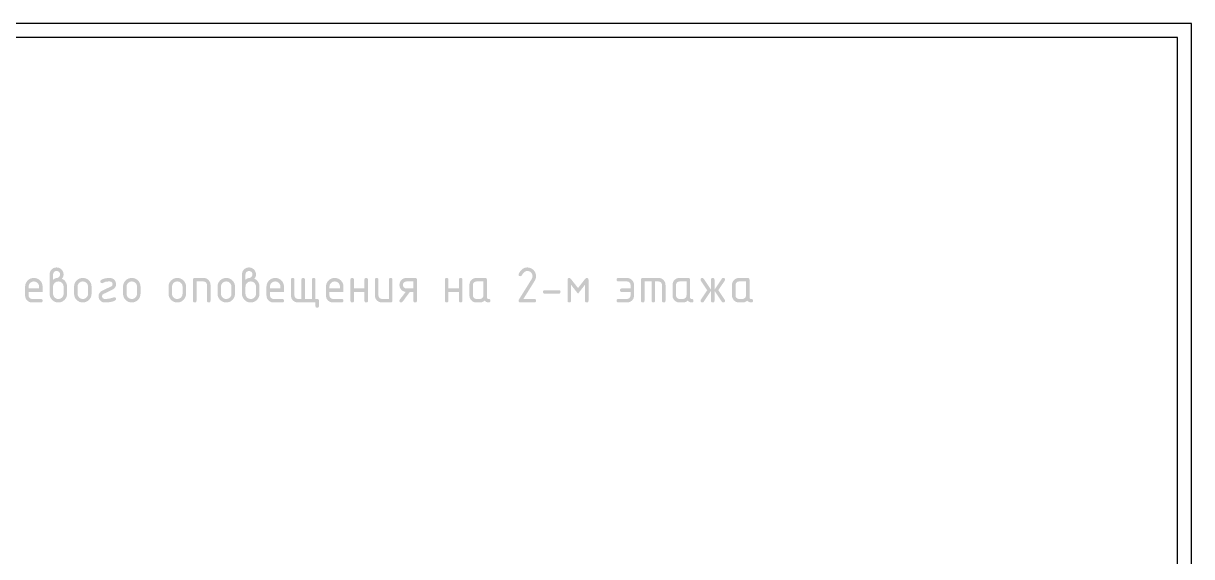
# Model space of a CAD drawing. Header units: millimetres. Extents: x 0 to 420, y 0 to 297.
# Drawn here: x 276.6 to 420.1, y 231.5 to 296.9 of the extents above; entities that cross this region are included whole.
import ezdxf

# ---------------------------------------------------------------- set-up
doc = ezdxf.new("R2010")
doc.units = ezdxf.units.MM
doc.layers.get('0').update_dxf_attribs({"linetype": 'CONTINUOUS'})

msp = doc.modelspace()

# ---------------------------------------------------------------- hatches: boundary and pattern name
at = {"true_color": 0x000007}
h = msp.add_hatch(color=0, dxfattribs=at)
h.paths.add_polyline_path([(280.23468, 265.471891), (280.368402, 265.565624), (280.496645, 265.632639), (280.619308, 265.672887), (280.736286, 265.686314), (280.864788, 265.723659), (280.983782, 265.836245), (281.066878, 265.976047), (281.094576, 266.116262), (281.06357, 266.283694), (280.970553, 266.422186), (280.83206, 266.515204), (280.664628, 266.54621), (280.498781, 266.514791), (280.359806, 266.420533), (280.265824, 266.281627), (280.23468, 266.116262)], flags=0)
h.paths.add_polyline_path([(281.308999, 265.598671), (281.449447, 265.527478), (281.574754, 265.437992), (281.684867, 265.330315), (281.779737, 265.204552), (281.855787, 265.066154), (281.910237, 264.921296), (281.942983, 264.769927), (281.953921, 264.611995), (281.953921, 263.752651), (281.934284, 263.536419), (281.875373, 263.337448), (281.777187, 263.155633), (281.639728, 262.990871), (281.474372, 262.854136), (281.292531, 262.756467), (281.094257, 262.697866), (280.879602, 262.678332), (280.663371, 262.697969), (280.464399, 262.75688), (280.282584, 262.855066), (280.117823, 262.992525), (279.981087, 263.157803), (279.883418, 263.339515), (279.824817, 263.537763), (279.805284, 263.752651), (279.805284, 266.116262), (279.820898, 266.289895), (279.867778, 266.449472), (279.945973, 266.594992), (280.055535, 266.726457), (280.187526, 266.835383), (280.333003, 266.91325), (280.49202, 266.960009), (280.664628, 266.975607), (280.837951, 266.959906), (280.997424, 266.912837), (281.143049, 266.834452), (281.274824, 266.724804), (281.383749, 266.592822), (281.461617, 266.447405), (281.508375, 266.288551), (281.523973, 266.116262), (281.510537, 265.961749), (281.470229, 265.82398), (281.40305, 265.702954)], flags=0)
h.paths.add_polyline_path([(281.523973, 263.752651), (281.523973, 264.611995), (281.512208, 264.740661), (281.476982, 264.85956), (281.418398, 264.96864), (281.33656, 265.067851), (281.237875, 265.150412), (281.128751, 265.209513), (281.009293, 265.245049), (280.879602, 265.256917), (280.749274, 265.245049), (280.629488, 265.209513), (280.520244, 265.150412), (280.421542, 265.067851), (280.33979, 264.96864), (280.281396, 264.85956), (280.246359, 264.740661), (280.23468, 264.611995), (280.23468, 263.752651), (280.246359, 263.622642), (280.281396, 263.503019), (280.33979, 263.393836), (280.421542, 263.295142), (280.520244, 263.21339), (280.629488, 263.154996), (280.749274, 263.119959), (280.879602, 263.10828), (281.009293, 263.120062), (281.128751, 263.155409), (281.237875, 263.21432), (281.33656, 263.296796), (281.418398, 263.396006), (281.476982, 263.505086), (281.512208, 263.623985)], flags=0)
h = msp.add_hatch(color=0, dxfattribs=at)
h.paths.add_polyline_path([(303.865951, 265.471891), (303.999672, 265.565624), (304.127916, 265.632639), (304.250578, 265.672887), (304.367556, 265.686314), (304.496058, 265.723659), (304.615052, 265.836245), (304.698148, 265.976047), (304.725846, 266.116262), (304.694841, 266.283694), (304.601823, 266.422186), (304.46333, 266.515204), (304.295898, 266.54621), (304.130052, 266.514791), (303.991076, 266.420533), (303.897094, 266.281627), (303.865951, 266.116262)], flags=0)
h.paths.add_polyline_path([(304.940269, 265.598671), (305.080717, 265.527478), (305.206024, 265.437992), (305.316138, 265.330315), (305.411007, 265.204552), (305.487057, 265.066154), (305.541507, 264.921296), (305.574253, 264.769927), (305.585191, 264.611995), (305.585191, 263.752651), (305.565554, 263.536419), (305.506643, 263.337448), (305.408458, 263.155633), (305.270998, 262.990871), (305.105642, 262.854136), (304.923802, 262.756467), (304.725528, 262.697866), (304.510872, 262.678332), (304.294641, 262.697969), (304.095669, 262.75688), (303.913855, 262.855066), (303.749093, 262.992525), (303.612357, 263.157803), (303.514689, 263.339515), (303.456088, 263.537763), (303.436554, 263.752651), (303.436554, 266.116262), (303.452169, 266.289895), (303.499048, 266.449472), (303.577243, 266.594992), (303.686806, 266.726457), (303.818796, 266.835383), (303.964274, 266.91325), (304.123291, 266.960009), (304.295898, 266.975607), (304.469221, 266.959906), (304.628695, 266.912837), (304.774319, 266.834452), (304.906094, 266.724804), (305.015019, 266.592822), (305.092887, 266.447405), (305.139645, 266.288551), (305.155243, 266.116262), (305.141807, 265.961749), (305.1015, 265.82398), (305.03432, 265.702954)], flags=0)
h.paths.add_polyline_path([(305.155243, 263.752651), (305.155243, 264.611995), (305.143478, 264.740661), (305.108252, 264.85956), (305.049668, 264.96864), (304.96783, 265.067851), (304.869145, 265.150412), (304.760022, 265.209513), (304.640563, 265.245049), (304.510872, 265.256917), (304.380544, 265.245049), (304.260758, 265.209513), (304.151514, 265.150412), (304.052813, 265.067851), (303.97106, 264.96864), (303.912666, 264.85956), (303.877629, 264.740661), (303.865951, 264.611995), (303.865951, 263.752651), (303.877629, 263.622642), (303.912666, 263.503019), (303.97106, 263.393836), (304.052813, 263.295142), (304.151514, 263.21339), (304.260758, 263.154996), (304.380544, 263.119959), (304.510872, 263.10828), (304.640563, 263.120062), (304.760022, 263.155409), (304.869145, 263.21432), (304.96783, 263.296796), (305.049668, 263.396006), (305.108252, 263.505086), (305.143478, 263.623985)], flags=0)
for points in [[(338.4776, 266.975607), (338.692255, 266.95597), (338.890529, 266.897058), (339.07237, 266.798873), (339.237726, 266.661414), (339.375185, 266.496058), (339.473371, 266.314217), (339.532282, 266.115943), (339.551919, 265.901288), (339.539637, 265.747912), (339.502861, 265.59371), (339.441693, 265.438681), (339.356237, 265.282824), (338.001901, 263.10828), (339.336945, 263.10828), (339.430996, 263.094844), (339.498175, 263.054537), (339.538483, 262.987357), (339.551919, 262.893306), (339.538483, 262.799255), (339.498175, 262.732076), (339.430996, 262.691768), (339.336945, 262.678332), (337.617704, 262.678332), (337.523739, 262.691768), (337.456749, 262.732076), (337.416631, 262.799255), (337.403282, 262.893306), (337.439111, 263.016778), (339.014484, 265.546305), (339.095099, 265.72111), (339.121971, 265.901288), (339.110102, 266.029954), (339.074566, 266.148853), (339.015466, 266.257933), (338.932904, 266.357143), (338.833702, 266.439705), (338.724682, 266.498805), (338.605947, 266.534342), (338.4776, 266.54621), (338.298472, 266.512414), (338.126476, 266.411024), (337.961508, 266.242042), (337.803464, 266.005468), (337.727741, 265.927333), (337.617704, 265.901288), (337.523739, 265.914724), (337.456749, 265.955032), (337.416631, 266.022211), (337.403282, 266.116262), (337.422574, 266.203905), (337.526599, 266.38472), (337.638582, 266.541447), (337.758523, 266.67408), (337.886422, 266.782612), (338.022279, 266.867038), (338.166095, 266.927349), (338.317868, 266.963541)], [(287.753452, 263.322703), (287.847503, 263.309276), (287.914682, 263.269028), (287.95499, 263.202013), (287.968426, 263.10828), (287.938247, 262.998037), (287.84771, 262.915906), (287.612901, 262.811813), (287.321919, 262.737588), (286.974817, 262.693129), (286.571646, 262.678332), (286.421164, 262.691992), (286.282258, 262.73304), (286.154927, 262.801581), (286.039172, 262.897716), (285.943037, 263.013471), (285.874497, 263.140802), (285.833448, 263.279708), (285.819789, 263.43019), (285.846574, 263.649806), (285.927, 263.836504), (286.061169, 263.990233), (286.249185, 264.110941), (287.36264, 264.647824), (287.439414, 264.697417), (287.494381, 264.761788), (287.527436, 264.840836), (287.538478, 264.934456), (287.514913, 265.057998), (287.44422, 265.162108), (287.34004, 265.233077), (287.216017, 265.256917), (287.044046, 265.254032), (286.896105, 265.245411), (286.772246, 265.231105), (286.672519, 265.211166), (286.518316, 265.157285), (286.350058, 265.067851), (286.249185, 265.041943), (286.169466, 265.058135), (286.099255, 265.106987), (286.050403, 265.176784), (286.034211, 265.256917), (286.062737, 265.362337), (286.148313, 265.445433), (286.356457, 265.550741), (286.603823, 265.626025), (286.890361, 265.671233), (287.216017, 265.686314), (287.366499, 265.672568), (287.505405, 265.63133), (287.632736, 265.562601), (287.748491, 265.466379), (287.844712, 265.35071), (287.913442, 265.223569), (287.95468, 265.084852), (287.968426, 264.934456), (287.941347, 264.714926), (287.860112, 264.528417), (287.72472, 264.374878), (287.535171, 264.254257), (286.431638, 263.723436), (286.351737, 263.671958), (286.294729, 263.605959), (286.260563, 263.525387), (286.249185, 263.43019), (286.27275, 263.306442), (286.343443, 263.202538), (286.447623, 263.131845), (286.571646, 263.10828), (286.876029, 263.120683), (287.160826, 263.15789), (287.42609, 263.219901), (287.671872, 263.306718)], [(297.422049, 262.893306), (297.422049, 265.471891), (297.435399, 265.565624), (297.475517, 265.632639), (297.542507, 265.672887), (297.636472, 265.686314), (298.711341, 265.686314), (298.883321, 265.670613), (299.042071, 265.623544), (299.187591, 265.54516), (299.319883, 265.435511), (299.429532, 265.303529), (299.507916, 265.158112), (299.554985, 264.999259), (299.570686, 264.826969), (299.570686, 262.893306), (299.55725, 262.799255), (299.516942, 262.732076), (299.449763, 262.691768), (299.355712, 262.678332), (299.261661, 262.691768), (299.194482, 262.732076), (299.154174, 262.799255), (299.140738, 262.893306), (299.140738, 264.826969), (299.109732, 264.994401), (299.016715, 265.132894), (298.878497, 265.225911), (298.711341, 265.256917), (297.851446, 265.256917), (297.851446, 262.893306), (297.83801, 262.799255), (297.797702, 262.732076), (297.730523, 262.691768), (297.636472, 262.678332), (297.542507, 262.691768), (297.475517, 262.732076), (297.435399, 262.799255)], [(312.459041, 262.678332), (310.310403, 262.678332), (310.136452, 262.693956), (309.976712, 262.740895), (309.83113, 262.819254), (309.699657, 262.929135), (309.590818, 263.061117), (309.513139, 263.206534), (309.46657, 263.365388), (309.451059, 263.537677), (309.451059, 265.471891), (309.464409, 265.565624), (309.504527, 265.632639), (309.571517, 265.672887), (309.665482, 265.686314), (309.759533, 265.672887), (309.826712, 265.632639), (309.86702, 265.565624), (309.880456, 265.471891), (309.880456, 263.537677), (309.912013, 263.373966), (310.007235, 263.23506), (310.146624, 263.139837), (310.310403, 263.10828), (310.740351, 263.10828), (310.740351, 265.471891), (310.753701, 265.565624), (310.793819, 265.632639), (310.860809, 265.672887), (310.954774, 265.686314), (311.048825, 265.672887), (311.116005, 265.632639), (311.156312, 265.565624), (311.169748, 265.471891), (311.169748, 263.10828), (312.029093, 263.10828), (312.029093, 265.471891), (312.042529, 265.565624), (312.082836, 265.632639), (312.150016, 265.672887), (312.244067, 265.686314), (312.338118, 265.672887), (312.405297, 265.632639), (312.445605, 265.565624), (312.459041, 265.471891), (312.459041, 263.10828), (312.674015, 263.10828), (312.768066, 263.094844), (312.835245, 263.054537), (312.875553, 262.987357), (312.888989, 262.893306), (312.888989, 262.248384), (312.875553, 262.154652), (312.835245, 262.087636), (312.768066, 262.047389), (312.674015, 262.033962), (312.579963, 262.047389), (312.512784, 262.087636), (312.472476, 262.154652), (312.459041, 262.248384)], [(317.188546, 263.967625), (317.188546, 262.893306), (317.17511, 262.799255), (317.134802, 262.732076), (317.067623, 262.691768), (316.973572, 262.678332), (316.879607, 262.691768), (316.812617, 262.732076), (316.772499, 262.799255), (316.759149, 262.893306), (316.759149, 265.471891), (316.772499, 265.565624), (316.812617, 265.632639), (316.879607, 265.672887), (316.973572, 265.686314), (317.067623, 265.672887), (317.134802, 265.632639), (317.17511, 265.565624), (317.188546, 265.471891), (317.188546, 264.397573), (318.477838, 264.397573), (318.477838, 265.471891), (318.491274, 265.565624), (318.531582, 265.632639), (318.598761, 265.672887), (318.692812, 265.686314), (318.786863, 265.672887), (318.854043, 265.632639), (318.89435, 265.565624), (318.907786, 265.471891), (318.907786, 262.893306), (318.89435, 262.799255), (318.854043, 262.732076), (318.786863, 262.691768), (318.692812, 262.678332), (318.598761, 262.691768), (318.531582, 262.732076), (318.491274, 262.799255), (318.477838, 262.893306), (318.477838, 263.967625)], [(321.915039, 265.471891), (321.915039, 262.893306), (321.901603, 262.799255), (321.861295, 262.732076), (321.794116, 262.691768), (321.700065, 262.678332), (320.625746, 262.678332), (320.451795, 262.693852), (320.292054, 262.740482), (320.146473, 262.818324), (320.015, 262.927482), (319.906161, 263.058946), (319.828482, 263.204467), (319.781913, 263.364044), (319.766402, 263.537677), (319.766402, 265.471891), (319.779751, 265.565624), (319.81987, 265.632639), (319.886859, 265.672887), (319.980824, 265.686314), (320.074876, 265.672887), (320.142055, 265.632639), (320.182363, 265.565624), (320.195798, 265.471891), (320.195798, 263.537677), (320.227355, 263.373966), (320.322578, 263.23506), (320.461966, 263.139837), (320.625746, 263.10828), (321.485091, 263.10828), (321.485091, 265.471891), (321.498527, 265.565624), (321.538834, 265.632639), (321.606014, 265.672887), (321.700065, 265.686314), (321.794116, 265.672887), (321.861295, 265.632639), (321.901603, 265.565624)], [(328.790806, 263.967625), (328.790806, 262.893306), (328.77737, 262.799255), (328.737063, 262.732076), (328.669883, 262.691768), (328.575832, 262.678332), (328.481867, 262.691768), (328.414877, 262.732076), (328.374759, 262.799255), (328.361409, 262.893306), (328.361409, 265.471891), (328.374759, 265.565624), (328.414877, 265.632639), (328.481867, 265.672887), (328.575832, 265.686314), (328.669883, 265.672887), (328.737063, 265.632639), (328.77737, 265.565624), (328.790806, 265.471891), (328.790806, 264.397573), (330.080099, 264.397573), (330.080099, 265.471891), (330.093534, 265.565624), (330.133842, 265.632639), (330.201021, 265.672887), (330.295073, 265.686314), (330.389124, 265.672887), (330.456303, 265.632639), (330.496611, 265.565624), (330.510047, 265.471891), (330.510047, 262.893306), (330.496611, 262.799255), (330.456303, 262.732076), (330.389124, 262.691768), (330.295073, 262.678332), (330.201021, 262.691768), (330.133842, 262.732076), (330.093534, 262.799255), (330.080099, 262.893306), (330.080099, 263.967625)], [(344.707079, 263.752651), (343.847183, 264.852877), (343.847183, 262.893306), (343.833747, 262.799255), (343.79344, 262.732076), (343.72626, 262.691768), (343.632209, 262.678332), (343.538244, 262.691768), (343.471254, 262.732076), (343.431136, 262.799255), (343.417787, 262.893306), (343.417787, 265.471891), (343.431136, 265.565624), (343.471254, 265.632639), (343.538244, 265.672887), (343.632209, 265.686314), (343.739696, 265.65207), (343.847183, 265.549613), (344.707079, 264.449387), (345.566424, 265.549613), (345.673911, 265.65207), (345.781398, 265.686314), (345.87513, 265.672887), (345.942146, 265.632639), (345.982393, 265.565624), (345.99582, 265.471891), (345.99582, 262.893306), (345.982393, 262.799255), (345.942146, 262.732076), (345.87513, 262.691768), (345.781398, 262.678332), (345.687347, 262.691768), (345.620167, 262.732076), (345.57986, 262.799255), (345.566424, 262.893306), (345.566424, 264.852877)], [(351.157649, 263.967625), (350.08333, 263.967625), (349.989279, 263.981061), (349.9221, 264.021368), (349.881792, 264.088548), (349.868356, 264.182599), (349.881792, 264.27665), (349.9221, 264.343829), (349.989279, 264.384137), (350.08333, 264.397573), (351.157649, 264.397573), (351.157649, 264.826969), (351.126643, 264.994401), (351.033625, 265.132894), (350.895408, 265.225911), (350.728252, 265.256917), (349.653382, 265.256917), (349.559417, 265.270353), (349.492427, 265.310661), (349.452309, 265.37784), (349.43896, 265.471891), (349.452309, 265.565624), (349.492427, 265.632639), (349.559417, 265.672887), (349.653382, 265.686314), (350.728252, 265.686314), (350.901575, 265.670716), (351.061048, 265.623958), (351.206673, 265.54609), (351.338447, 265.437165), (351.447373, 265.3057), (351.52524, 265.160179), (351.571999, 265.000602), (351.587597, 264.826969), (351.587597, 263.537677), (351.571999, 263.364044), (351.52524, 263.204467), (351.447373, 263.058946), (351.338447, 262.927482), (351.206673, 262.818324), (351.061048, 262.740482), (350.901575, 262.693852), (350.728252, 262.678332), (349.653382, 262.678332), (349.559417, 262.691768), (349.492427, 262.732076), (349.452309, 262.799255), (349.43896, 262.893306), (349.452309, 262.987357), (349.492427, 263.054537), (349.559417, 263.094844), (349.653382, 263.10828), (350.728252, 263.10828), (350.893341, 263.139424), (351.031972, 263.233406), (351.12623, 263.371899), (351.157649, 263.537677)], [(352.660635, 265.686314), (354.594849, 265.686314), (354.766828, 265.670613), (354.925578, 265.623544), (355.071099, 265.54516), (355.203391, 265.435511), (355.31304, 265.303529), (355.391424, 265.158112), (355.438493, 264.999259), (355.454194, 264.826969), (355.454194, 262.893306), (355.440758, 262.799255), (355.40045, 262.732076), (355.333271, 262.691768), (355.23922, 262.678332), (355.145169, 262.691768), (355.077989, 262.732076), (355.037682, 262.799255), (355.024246, 262.893306), (355.024246, 264.826969), (354.993309, 264.994401), (354.900774, 265.132894), (354.762281, 265.225911), (354.594849, 265.256917), (354.164901, 265.256917), (354.164901, 262.893306), (354.151465, 262.799255), (354.111158, 262.732076), (354.043978, 262.691768), (353.949927, 262.678332), (353.855962, 262.691768), (353.788972, 262.732076), (353.748854, 262.799255), (353.735505, 262.893306), (353.735505, 265.256917), (352.875609, 265.256917), (352.875609, 262.893306), (352.862173, 262.799255), (352.821865, 262.732076), (352.754686, 262.691768), (352.660635, 262.678332), (352.56667, 262.691768), (352.49968, 262.732076), (352.459562, 262.799255), (352.446212, 262.893306), (352.446212, 265.471891), (352.459562, 265.565624), (352.49968, 265.632639), (352.56667, 265.672887)], [(361.043595, 264.114248), (360.14787, 262.77259), (360.072147, 262.701897), (359.968725, 262.678332), (359.887007, 262.694111), (359.817692, 262.741722), (359.770081, 262.811106), (359.754302, 262.893306), (359.763122, 262.957316), (359.790131, 263.013471), (360.574511, 264.182599), (359.790131, 265.351175), (359.763122, 265.407399), (359.754302, 265.471891), (359.767652, 265.565624), (359.80777, 265.632639), (359.87476, 265.672887), (359.968725, 265.686314), (360.072147, 265.66275), (360.14787, 265.592056), (361.043595, 264.250949), (361.043595, 265.471891), (361.056945, 265.565624), (361.097063, 265.632639), (361.164053, 265.672887), (361.258018, 265.686314), (361.352069, 265.672887), (361.419248, 265.632639), (361.459556, 265.565624), (361.472992, 265.471891), (361.472992, 264.250949), (362.368165, 265.592056), (362.443888, 265.66275), (362.54731, 265.686314), (362.641361, 265.672887), (362.708541, 265.632639), (362.748848, 265.565624), (362.762284, 265.471891), (362.726455, 265.351175), (361.942076, 264.182599), (362.726455, 263.013471), (362.762284, 262.893306), (362.748848, 262.799255), (362.708541, 262.732076), (362.641361, 262.691768), (362.54731, 262.678332), (362.443888, 262.701897), (362.368165, 262.77259), (361.472992, 264.114248), (361.472992, 262.893306), (361.459556, 262.799255), (361.419248, 262.732076), (361.352069, 262.691768), (361.258018, 262.678332), (361.164053, 262.691768), (361.097063, 262.732076), (361.056945, 262.799255), (361.043595, 262.893306)], [(342.344197, 263.752651), (340.624957, 263.752651), (340.530992, 263.766087), (340.464002, 263.806394), (340.423884, 263.873574), (340.410534, 263.967625), (340.423884, 264.061676), (340.464002, 264.128855), (340.530992, 264.169163), (340.624957, 264.182599), (342.344197, 264.182599), (342.438248, 264.169163), (342.505428, 264.128855), (342.545735, 264.061676), (342.559171, 263.967625), (342.545735, 263.873574), (342.505428, 263.806394), (342.438248, 263.766087)]]:
    msp.add_hatch(color=0, dxfattribs=at).paths.add_polyline_path(points, flags=0)
h = msp.add_hatch(color=0, dxfattribs=at)
h.paths.add_polyline_path([(277.87235, 265.256917), (277.743365, 265.245049), (277.624303, 265.209513), (277.515162, 265.150412), (277.415943, 265.067851), (277.333468, 264.96864), (277.274557, 264.85956), (277.23921, 264.740661), (277.227428, 264.611995), (277.227428, 264.397573), (278.51672, 264.397573), (278.51672, 264.611995), (278.504852, 264.740661), (278.469316, 264.85956), (278.410215, 264.96864), (278.327653, 265.067851), (278.228452, 265.150412), (278.119432, 265.209513), (278.000697, 265.245049)], flags=0)
h.paths.add_polyline_path([(277.227428, 263.967625), (277.227428, 263.537677), (277.258985, 263.373966), (277.354207, 263.23506), (277.493596, 263.139837), (277.657376, 263.10828), (278.731694, 263.10828), (278.825745, 263.094844), (278.892925, 263.054537), (278.933232, 262.987357), (278.946668, 262.893306), (278.933232, 262.799255), (278.892925, 262.732076), (278.825745, 262.691768), (278.731694, 262.678332), (277.657376, 262.678332), (277.483424, 262.693852), (277.323684, 262.740482), (277.178103, 262.818324), (277.046629, 262.927482), (276.93779, 263.058946), (276.860112, 263.204467), (276.813543, 263.364044), (276.798031, 263.537677), (276.798031, 264.611995), (276.817668, 264.826651), (276.876579, 265.024925), (276.974764, 265.206765), (277.112224, 265.372121), (277.277502, 265.509581), (277.459214, 265.607766), (277.657462, 265.666677), (277.87235, 265.686314), (278.089692, 265.666884), (278.289413, 265.608593), (278.47146, 265.511441), (278.635783, 265.375429), (278.771795, 265.211106), (278.868947, 265.029059), (278.927238, 264.829338), (278.946668, 264.611995), (278.946668, 263.967625)], flags=0)
h = msp.add_hatch(color=0, dxfattribs=at)
h.paths.add_polyline_path([(282.812536, 263.752651), (282.812536, 264.611995), (282.832173, 264.826651), (282.891084, 265.024925), (282.98927, 265.206765), (283.126729, 265.372121), (283.292007, 265.509581), (283.473719, 265.607766), (283.671967, 265.666677), (283.886855, 265.686314), (284.104197, 265.666884), (284.303918, 265.608593), (284.485965, 265.511441), (284.650288, 265.375429), (284.7863, 265.211106), (284.883452, 265.029059), (284.941743, 264.829338), (284.961173, 264.611995), (284.961173, 263.752651), (284.941536, 263.537763), (284.882625, 263.339515), (284.78444, 263.157803), (284.646981, 262.992525), (284.481625, 262.855066), (284.299784, 262.75688), (284.10151, 262.697969), (283.886855, 262.678332), (283.671967, 262.697969), (283.473719, 262.75688), (283.292007, 262.855066), (283.126729, 262.992525), (282.98927, 263.157803), (282.891084, 263.339515), (282.832173, 263.537763)], flags=0)
h.paths.add_polyline_path([(284.531225, 263.752651), (284.531225, 264.611995), (284.519357, 264.740661), (284.483821, 264.85956), (284.42472, 264.96864), (284.342158, 265.067851), (284.242957, 265.150412), (284.133937, 265.209513), (284.015202, 265.245049), (283.886855, 265.256917), (283.75787, 265.245049), (283.638808, 265.209513), (283.529667, 265.150412), (283.430448, 265.067851), (283.347973, 264.96864), (283.289062, 264.85956), (283.253715, 264.740661), (283.241933, 264.611995), (283.241933, 263.752651), (283.253612, 263.622642), (283.288648, 263.503019), (283.347043, 263.393836), (283.428795, 263.295142), (283.527497, 263.21339), (283.636741, 263.154996), (283.756527, 263.119959), (283.886855, 263.10828), (284.015202, 263.120062), (284.133937, 263.155409), (284.242957, 263.21432), (284.342158, 263.296796), (284.42472, 263.396006), (284.483821, 263.505086), (284.519357, 263.623985)], flags=0)
h = msp.add_hatch(color=0, dxfattribs=at)
h.paths.add_polyline_path([(288.827041, 263.752651), (288.827041, 264.611995), (288.846678, 264.826651), (288.905589, 265.024925), (289.003775, 265.206765), (289.141234, 265.372121), (289.306512, 265.509581), (289.488224, 265.607766), (289.686472, 265.666677), (289.90136, 265.686314), (290.118702, 265.666884), (290.318423, 265.608593), (290.50047, 265.511441), (290.664793, 265.375429), (290.800805, 265.211106), (290.897957, 265.029059), (290.956248, 264.829338), (290.975678, 264.611995), (290.975678, 263.752651), (290.956041, 263.537763), (290.89713, 263.339515), (290.798945, 263.157803), (290.661486, 262.992525), (290.49613, 262.855066), (290.314289, 262.75688), (290.116015, 262.697969), (289.90136, 262.678332), (289.686472, 262.697969), (289.488224, 262.75688), (289.306512, 262.855066), (289.141234, 262.992525), (289.003775, 263.157803), (288.905589, 263.339515), (288.846678, 263.537763)], flags=0)
h.paths.add_polyline_path([(290.54573, 263.752651), (290.54573, 264.611995), (290.533862, 264.740661), (290.498326, 264.85956), (290.439225, 264.96864), (290.356664, 265.067851), (290.257462, 265.150412), (290.148442, 265.209513), (290.029707, 265.245049), (289.90136, 265.256917), (289.772375, 265.245049), (289.653313, 265.209513), (289.544172, 265.150412), (289.444953, 265.067851), (289.362478, 264.96864), (289.303567, 264.85956), (289.26822, 264.740661), (289.256438, 264.611995), (289.256438, 263.752651), (289.268117, 263.622642), (289.303153, 263.503019), (289.361548, 263.393836), (289.4433, 263.295142), (289.542002, 263.21339), (289.651246, 263.154996), (289.771032, 263.119959), (289.90136, 263.10828), (290.029707, 263.120062), (290.148442, 263.155409), (290.257462, 263.21432), (290.356664, 263.296796), (290.439225, 263.396006), (290.498326, 263.505086), (290.533862, 263.623985)], flags=0)
h = msp.add_hatch(color=0, dxfattribs=at)
h.paths.add_polyline_path([(294.414796, 263.752651), (294.414796, 264.611995), (294.434433, 264.826651), (294.493344, 265.024925), (294.59153, 265.206765), (294.728989, 265.372121), (294.894267, 265.509581), (295.075979, 265.607766), (295.274227, 265.666677), (295.489115, 265.686314), (295.706457, 265.666884), (295.906178, 265.608593), (296.088226, 265.511441), (296.252548, 265.375429), (296.38856, 265.211106), (296.485712, 265.029059), (296.544003, 264.829338), (296.563433, 264.611995), (296.563433, 263.752651), (296.543796, 263.537763), (296.484885, 263.339515), (296.3867, 263.157803), (296.249241, 262.992525), (296.083885, 262.855066), (295.902044, 262.75688), (295.70377, 262.697969), (295.489115, 262.678332), (295.274227, 262.697969), (295.075979, 262.75688), (294.894267, 262.855066), (294.728989, 262.992525), (294.59153, 263.157803), (294.493344, 263.339515), (294.434433, 263.537763)], flags=0)
h.paths.add_polyline_path([(296.133486, 263.752651), (296.133486, 264.611995), (296.121617, 264.740661), (296.086081, 264.85956), (296.02698, 264.96864), (295.944419, 265.067851), (295.845217, 265.150412), (295.736197, 265.209513), (295.617462, 265.245049), (295.489115, 265.256917), (295.360131, 265.245049), (295.241068, 265.209513), (295.131927, 265.150412), (295.032709, 265.067851), (294.950233, 264.96864), (294.891322, 264.85956), (294.855975, 264.740661), (294.844193, 264.611995), (294.844193, 263.752651), (294.855872, 263.622642), (294.890909, 263.503019), (294.949303, 263.393836), (295.031055, 263.295142), (295.129757, 263.21339), (295.239001, 263.154996), (295.358787, 263.119959), (295.489115, 263.10828), (295.617462, 263.120062), (295.736197, 263.155409), (295.845217, 263.21432), (295.944419, 263.296796), (296.02698, 263.396006), (296.086081, 263.505086), (296.121617, 263.623985)], flags=0)
h = msp.add_hatch(color=0, dxfattribs=at)
h.paths.add_polyline_path([(300.429301, 263.752651), (300.429301, 264.611995), (300.448938, 264.826651), (300.507849, 265.024925), (300.606035, 265.206765), (300.743494, 265.372121), (300.908772, 265.509581), (301.090484, 265.607766), (301.288732, 265.666677), (301.50362, 265.686314), (301.720962, 265.666884), (301.920683, 265.608593), (302.102731, 265.511441), (302.267053, 265.375429), (302.403065, 265.211106), (302.500217, 265.029059), (302.558508, 264.829338), (302.577938, 264.611995), (302.577938, 263.752651), (302.558301, 263.537763), (302.49939, 263.339515), (302.401205, 263.157803), (302.263746, 262.992525), (302.09839, 262.855066), (301.916549, 262.75688), (301.718275, 262.697969), (301.50362, 262.678332), (301.288732, 262.697969), (301.090484, 262.75688), (300.908772, 262.855066), (300.743494, 262.992525), (300.606035, 263.157803), (300.507849, 263.339515), (300.448938, 263.537763)], flags=0)
h.paths.add_polyline_path([(302.147991, 263.752651), (302.147991, 264.611995), (302.136122, 264.740661), (302.100586, 264.85956), (302.041485, 264.96864), (301.958924, 265.067851), (301.859722, 265.150412), (301.750702, 265.209513), (301.631967, 265.245049), (301.50362, 265.256917), (301.374636, 265.245049), (301.255573, 265.209513), (301.146432, 265.150412), (301.047214, 265.067851), (300.964738, 264.96864), (300.905827, 264.85956), (300.87048, 264.740661), (300.858698, 264.611995), (300.858698, 263.752651), (300.870377, 263.622642), (300.905414, 263.503019), (300.963808, 263.393836), (301.04556, 263.295142), (301.144262, 263.21339), (301.253506, 263.154996), (301.373292, 263.119959), (301.50362, 263.10828), (301.631967, 263.120062), (301.750702, 263.155409), (301.859722, 263.21432), (301.958924, 263.296796), (302.041485, 263.396006), (302.100586, 263.505086), (302.136122, 263.623985)], flags=0)
h = msp.add_hatch(color=0, dxfattribs=at)
h.paths.add_polyline_path([(307.518125, 265.256917), (307.389141, 265.245049), (307.270078, 265.209513), (307.160937, 265.150412), (307.061719, 265.067851), (306.979243, 264.96864), (306.920332, 264.85956), (306.884985, 264.740661), (306.873203, 264.611995), (306.873203, 264.397573), (308.162496, 264.397573), (308.162496, 264.611995), (308.150627, 264.740661), (308.115091, 264.85956), (308.05599, 264.96864), (307.973429, 265.067851), (307.874227, 265.150412), (307.765207, 265.209513), (307.646472, 265.245049)], flags=0)
h.paths.add_polyline_path([(306.873203, 263.967625), (306.873203, 263.537677), (306.90476, 263.373966), (306.999983, 263.23506), (307.139371, 263.139837), (307.303151, 263.10828), (308.37747, 263.10828), (308.471521, 263.094844), (308.5387, 263.054537), (308.579008, 262.987357), (308.592443, 262.893306), (308.579008, 262.799255), (308.5387, 262.732076), (308.471521, 262.691768), (308.37747, 262.678332), (307.303151, 262.678332), (307.129199, 262.693852), (306.969459, 262.740482), (306.823878, 262.818324), (306.692404, 262.927482), (306.583565, 263.058946), (306.505887, 263.204467), (306.459318, 263.364044), (306.443806, 263.537677), (306.443806, 264.611995), (306.463443, 264.826651), (306.522355, 265.024925), (306.62054, 265.206765), (306.757999, 265.372121), (306.923277, 265.509581), (307.104989, 265.607766), (307.303237, 265.666677), (307.518125, 265.686314), (307.735467, 265.666884), (307.935188, 265.608593), (308.117236, 265.511441), (308.281558, 265.375429), (308.41757, 265.211106), (308.514722, 265.029059), (308.573013, 264.829338), (308.592443, 264.611995), (308.592443, 263.967625)], flags=0)
h = msp.add_hatch(color=0, dxfattribs=at)
h.paths.add_polyline_path([(314.826215, 265.256917), (314.697231, 265.245049), (314.578168, 265.209513), (314.469028, 265.150412), (314.369809, 265.067851), (314.287333, 264.96864), (314.228422, 264.85956), (314.193076, 264.740661), (314.181293, 264.611995), (314.181293, 264.397573), (315.470586, 264.397573), (315.470586, 264.611995), (315.458718, 264.740661), (315.423181, 264.85956), (315.364081, 264.96864), (315.281519, 265.067851), (315.182318, 265.150412), (315.073297, 265.209513), (314.954562, 265.245049)], flags=0)
h.paths.add_polyline_path([(314.181293, 263.967625), (314.181293, 263.537677), (314.21285, 263.373966), (314.308073, 263.23506), (314.447461, 263.139837), (314.611241, 263.10828), (315.68556, 263.10828), (315.779611, 263.094844), (315.84679, 263.054537), (315.887098, 262.987357), (315.900534, 262.893306), (315.887098, 262.799255), (315.84679, 262.732076), (315.779611, 262.691768), (315.68556, 262.678332), (314.611241, 262.678332), (314.43729, 262.693852), (314.277549, 262.740482), (314.131968, 262.818324), (314.000495, 262.927482), (313.891656, 263.058946), (313.813977, 263.204467), (313.767408, 263.364044), (313.751897, 263.537677), (313.751897, 264.611995), (313.771534, 264.826651), (313.830445, 265.024925), (313.92863, 265.206765), (314.066089, 265.372121), (314.231368, 265.509581), (314.413079, 265.607766), (314.611327, 265.666677), (314.826215, 265.686314), (315.043558, 265.666884), (315.243279, 265.608593), (315.425326, 265.511441), (315.589648, 265.375429), (315.725661, 265.211106), (315.822812, 265.029059), (315.881103, 264.829338), (315.900534, 264.611995), (315.900534, 263.967625)], flags=0)
h = msp.add_hatch(color=0, dxfattribs=at)
h.paths.add_polyline_path([(323.538741, 263.974239), (323.379784, 264.006287), (323.235297, 264.063605), (323.105279, 264.146244), (322.989731, 264.254257), (322.895042, 264.380253), (322.827535, 264.517669), (322.787107, 264.666557), (322.773654, 264.826969), (322.789166, 265.000602), (322.835735, 265.160179), (322.913413, 265.3057), (323.022252, 265.437165), (323.153726, 265.54609), (323.299307, 265.623958), (323.459047, 265.670716), (323.632999, 265.686314), (324.707317, 265.686314), (324.801368, 265.672887), (324.868548, 265.632639), (324.908855, 265.565624), (324.922291, 265.471891), (324.922291, 262.893306), (324.908855, 262.799255), (324.868548, 262.732076), (324.801368, 262.691768), (324.707317, 262.678332), (324.613266, 262.691768), (324.546087, 262.732076), (324.505779, 262.799255), (324.492343, 262.893306), (324.492343, 263.967625), (324.056332, 263.967625), (323.160607, 262.765976), (323.084884, 262.700243), (322.988077, 262.678332), (322.894112, 262.691768), (322.827122, 262.732076), (322.787004, 262.799255), (322.773654, 262.893306), (322.784058, 262.963104), (322.815547, 263.023393)], flags=0)
h.paths.add_polyline_path([(323.203051, 264.826969), (323.234608, 264.663258), (323.32983, 264.524352), (323.469219, 264.42913), (323.632999, 264.397573), (324.492343, 264.397573), (324.492343, 265.256917), (323.632999, 265.256917), (323.467152, 265.225498), (323.328177, 265.13124), (323.234195, 264.992334)], flags=0)
h = msp.add_hatch(color=0, dxfattribs=at)
h.paths.add_polyline_path([(333.087351, 265.256917), (332.228007, 265.256917), (332.06216, 265.225498), (331.923184, 265.13124), (331.829202, 264.992334), (331.798059, 264.826969), (331.798059, 263.537677), (331.829616, 263.373966), (331.924838, 263.23506), (332.064227, 263.139837), (332.228007, 263.10828), (332.657954, 263.10828), (332.823043, 263.139424), (332.961674, 263.233406), (333.055932, 263.371899), (333.087351, 263.537677)], flags=0)
h.paths.add_polyline_path([(333.946696, 262.893306), (333.933268, 262.799255), (333.893021, 262.732076), (333.826005, 262.691768), (333.732273, 262.678332), (333.589017, 262.692509), (333.459353, 262.735107), (333.343227, 262.806231), (333.240589, 262.905984), (333.114903, 262.806231), (332.975937, 262.735107), (332.823638, 262.692509), (332.657954, 262.678332), (332.228007, 262.678332), (332.054055, 262.693852), (331.894315, 262.740482), (331.748733, 262.818324), (331.61726, 262.927482), (331.508421, 263.058946), (331.430743, 263.204467), (331.384173, 263.364044), (331.368662, 263.537677), (331.368662, 264.826969), (331.384173, 265.000602), (331.430743, 265.160179), (331.508421, 265.3057), (331.61726, 265.437165), (331.748733, 265.54609), (331.894315, 265.623958), (332.054055, 265.670716), (332.228007, 265.686314), (333.302325, 265.686314), (333.396376, 265.672887), (333.463556, 265.632639), (333.503863, 265.565624), (333.517299, 265.471891), (333.517299, 263.322703), (333.530649, 263.228738), (333.570767, 263.161748), (333.637757, 263.12163), (333.731722, 263.10828), (333.825773, 263.094844), (333.892952, 263.054537), (333.93326, 262.987357)], flags=0)
h = msp.add_hatch(color=0, dxfattribs=at)
h.paths.add_polyline_path([(358.032321, 265.256917), (357.172977, 265.256917), (357.00713, 265.225498), (356.868155, 265.13124), (356.774173, 264.992334), (356.743029, 264.826969), (356.743029, 263.537677), (356.774586, 263.373966), (356.869808, 263.23506), (357.009197, 263.139837), (357.172977, 263.10828), (357.602925, 263.10828), (357.768014, 263.139424), (357.906644, 263.233406), (358.000902, 263.371899), (358.032321, 263.537677)], flags=0)
h.paths.add_polyline_path([(358.891666, 262.893306), (358.878239, 262.799255), (358.837991, 262.732076), (358.770976, 262.691768), (358.677243, 262.678332), (358.533988, 262.692509), (358.404323, 262.735107), (358.288197, 262.806231), (358.185559, 262.905984), (358.059874, 262.806231), (357.920907, 262.735107), (357.768608, 262.692509), (357.602925, 262.678332), (357.172977, 262.678332), (356.999025, 262.693852), (356.839285, 262.740482), (356.693704, 262.818324), (356.56223, 262.927482), (356.453391, 263.058946), (356.375713, 263.204467), (356.329144, 263.364044), (356.313632, 263.537677), (356.313632, 264.826969), (356.329144, 265.000602), (356.375713, 265.160179), (356.453391, 265.3057), (356.56223, 265.437165), (356.693704, 265.54609), (356.839285, 265.623958), (356.999025, 265.670716), (357.172977, 265.686314), (358.247295, 265.686314), (358.341346, 265.672887), (358.408526, 265.632639), (358.448833, 265.565624), (358.462269, 265.471891), (358.462269, 263.322703), (358.475619, 263.228738), (358.515737, 263.161748), (358.582727, 263.12163), (358.676692, 263.10828), (358.770743, 263.094844), (358.837923, 263.054537), (358.87823, 262.987357)], flags=0)
h = msp.add_hatch(color=0, dxfattribs=at)
h.paths.add_polyline_path([(365.340412, 265.256917), (364.481067, 265.256917), (364.31522, 265.225498), (364.176245, 265.13124), (364.082263, 264.992334), (364.051119, 264.826969), (364.051119, 263.537677), (364.082676, 263.373966), (364.177899, 263.23506), (364.317287, 263.139837), (364.481067, 263.10828), (364.911015, 263.10828), (365.076104, 263.139424), (365.214735, 263.233406), (365.308992, 263.371899), (365.340412, 263.537677)], flags=0)
h.paths.add_polyline_path([(366.199756, 262.893306), (366.186329, 262.799255), (366.146082, 262.732076), (366.079066, 262.691768), (365.985334, 262.678332), (365.842078, 262.692509), (365.712413, 262.735107), (365.596288, 262.806231), (365.49365, 262.905984), (365.367964, 262.806231), (365.228997, 262.735107), (365.076698, 262.692509), (364.911015, 262.678332), (364.481067, 262.678332), (364.307116, 262.693852), (364.147375, 262.740482), (364.001794, 262.818324), (363.870321, 262.927482), (363.761481, 263.058946), (363.683803, 263.204467), (363.637234, 263.364044), (363.621722, 263.537677), (363.621722, 264.826969), (363.637234, 265.000602), (363.683803, 265.160179), (363.761481, 265.3057), (363.870321, 265.437165), (364.001794, 265.54609), (364.147375, 265.623958), (364.307116, 265.670716), (364.481067, 265.686314), (365.555386, 265.686314), (365.649437, 265.672887), (365.716616, 265.632639), (365.756924, 265.565624), (365.77036, 265.471891), (365.77036, 263.322703), (365.783709, 263.228738), (365.823828, 263.161748), (365.890817, 263.12163), (365.984782, 263.10828), (366.078833, 263.094844), (366.146013, 263.054537), (366.18632, 262.987357)], flags=0)

# ---------------------------------------------------------------- linework, layer by layer
at = {"color": 0, "true_color": 0x000007}
for points in [[(0.211668, 0), (420.073667, 0), (420.073667, 296.925999), (0.211668, 296.925999)], [(7.239002, 1.735667), (418.338, 1.735667), (418.338, 295.190332), (7.239002, 295.190332)]]:
    msp.add_lwpolyline(points, close=True, dxfattribs=at)

doc.saveas('drawing.dxf')
